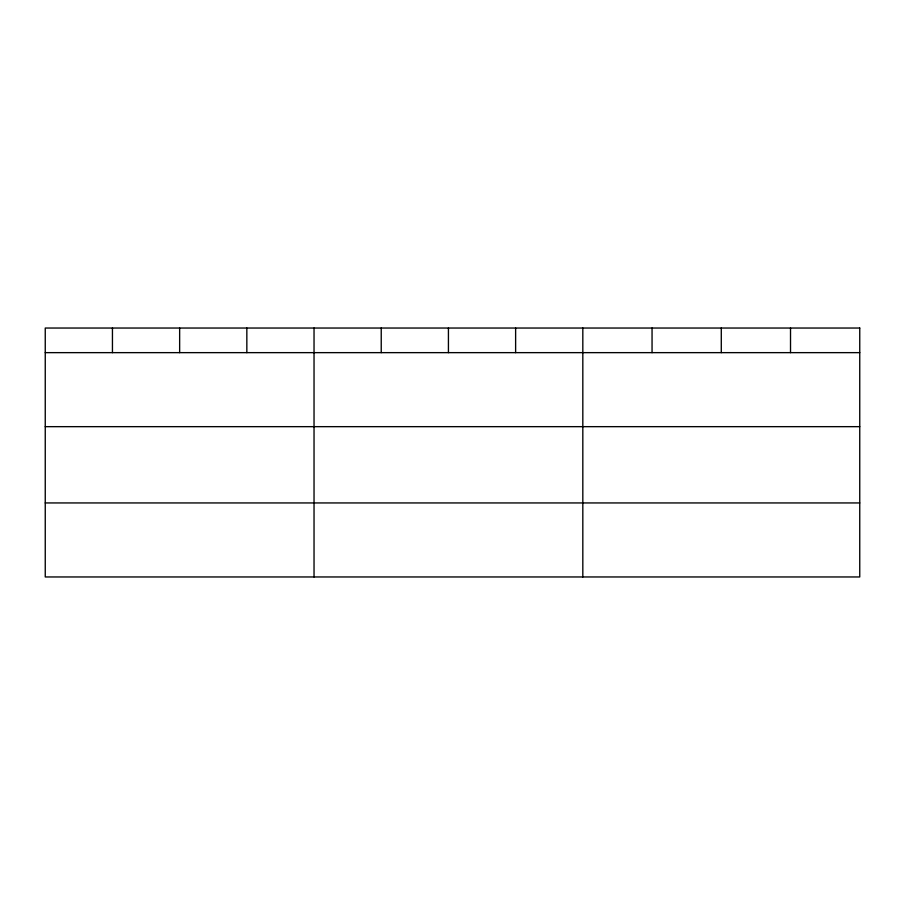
<?xml version="1.0" encoding="UTF-8"?>
<svg xmlns="http://www.w3.org/2000/svg" width="905" height="905" viewBox="0 0 905 905"><rect width="100%" height="100%" fill="white"/><g stroke="black" fill="none" stroke-linecap="round" stroke-linejoin="round"><path stroke-width="1.36" d="M45.25 352.645L859.75 352.645M45.25 426.662L859.75 426.662M45.25 502.942L859.75 502.942M790.518 328.04L790.518 352.645M721.285 328.04L721.285 352.645M652.053 328.04L652.053 352.645M582.82 328.04L582.82 576.96M515.624 328.04L515.624 352.645M448.428 328.04L448.428 352.645M381.231 328.04L381.231 352.645M314.035 328.04L314.035 576.96M246.839 328.04L246.839 352.645M179.643 328.04L179.643 352.645M112.446 328.04L112.446 352.645M859.75 328.04L45.25 328.04L45.25 576.96L859.75 576.96L859.75 328.04"/></g></svg>
